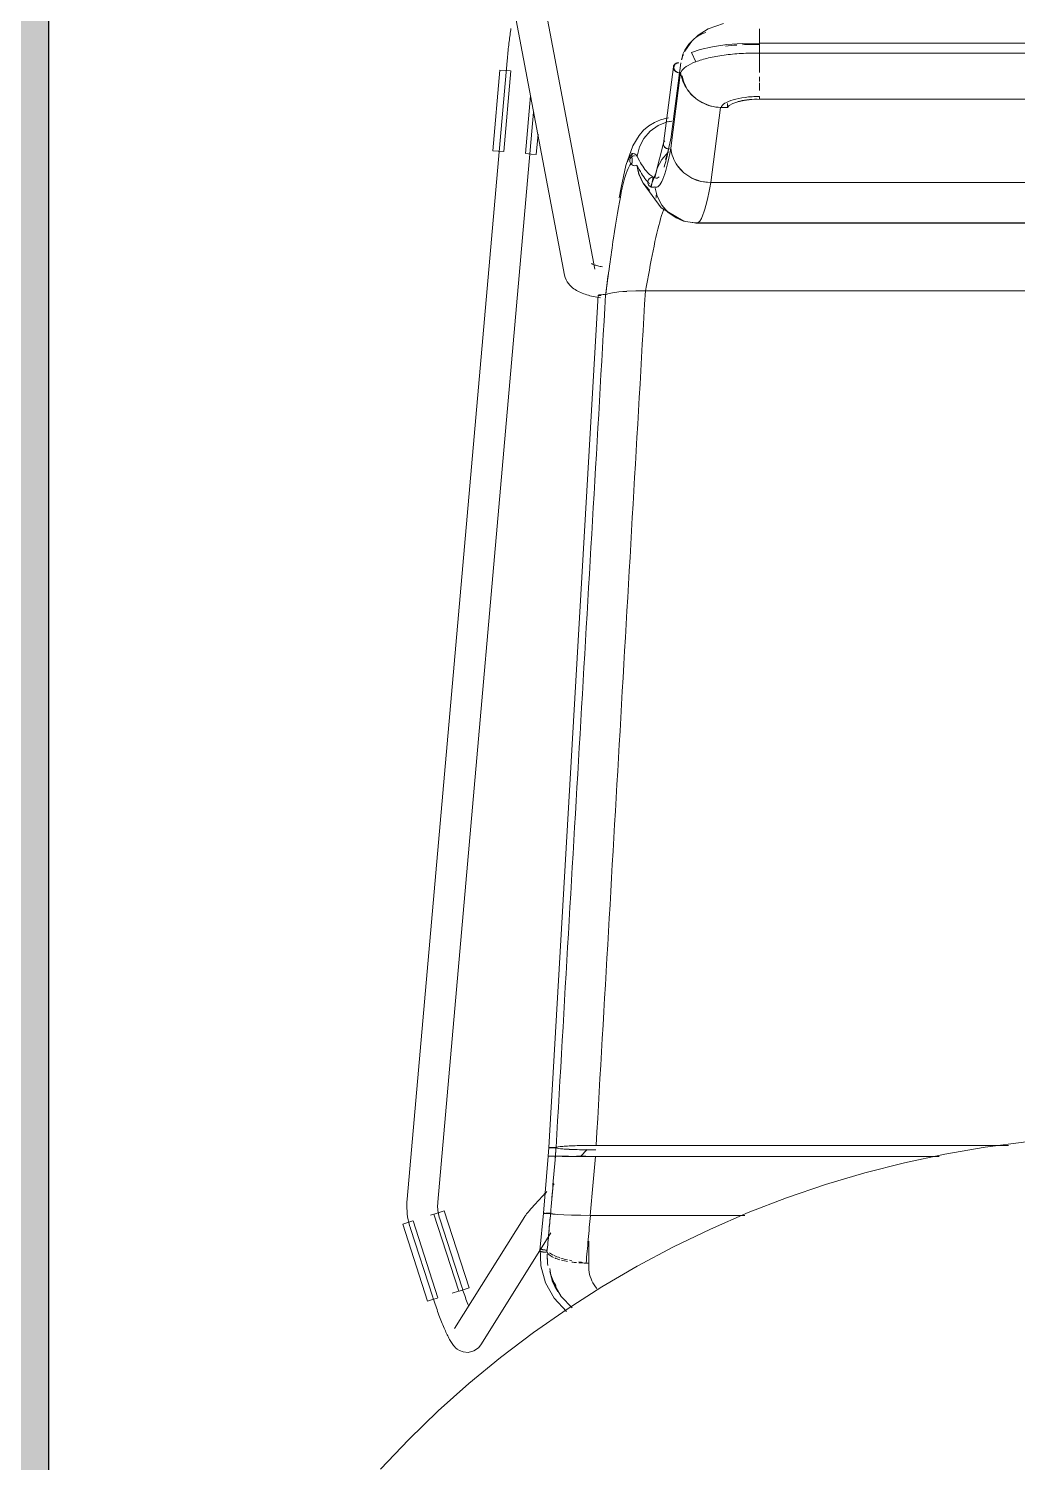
# Model space of a CAD drawing. Header units: millimetres. Extents: x 155927 to 317870, y -36033 to 97293.
# Drawn here: x 220091 to 220476, y 32060 to 32618 of the extents above; entities that cross this region are included whole.
import ezdxf

# ---------------------------------------------------------------- set-up
doc = ezdxf.new("R2010")
doc.units = ezdxf.units.MM
doc.header["$MEASUREMENT"] = 0
for name, color, linetype, lineweight in [('A-WALL-PATT', 7, 'CONTINUOUS', 9), ('I-FURN', 8, 'CONTINUOUS', 9), ('I-WALL', 7, 'CONTINUOUS', 9)]:
    doc.layers.add(name, color=color, linetype=linetype, lineweight=lineweight)

msp = doc.modelspace()

# ---------------------------------------------------------------- hatches: boundary and pattern name
at = {"layer": 'A-WALL-PATT'}
h = msp.add_hatch(color=256, dxfattribs=at)
h.paths.add_polyline_path([(220099.21, 28529.61), (220099.21, 33185.61), (219977.21, 33185.61), (219977.21, 28529.61)], flags=0)
h.paths.add_polyline_path([(219977.21, 34095.61), (220099.21, 34095.61), (220099.21, 34245.61), (219977.21, 34245.61), (219977.21, 34112.46)], flags=0)

# ---------------------------------------------------------------- linework, layer by layer
at = {"layer": 'I-FURN'}
for p, q in [((220311.68, 32524.36), (220292.86, 32623.65)), ((220278.9, 32616.97), (220278.81, 32616.36)), ((220278.99, 32617.58), (220278.9, 32616.97)), ((220279.08, 32618.16), (220278.99, 32617.58)), ((220281.07, 32621.42), (220299.89, 32522.13)), ((220355.83, 32617.93), (220351.95, 32615.54)), ((220361.88, 32620.06), (220355.83, 32617.93)), ((220375.77, 32615.37), (220375.77, 32617.95)), ((220278.2, 32611.64), (220278.12, 32610.92)), ((220278.29, 32612.35), (220278.2, 32611.64)), ((220278.37, 32613.05), (220278.29, 32612.35)), ((220278.46, 32613.73), (220278.37, 32613.05)), ((220278.54, 32614.41), (220278.46, 32613.73)), ((220278.63, 32615.07), (220278.54, 32614.41)), ((220278.72, 32615.72), (220278.63, 32615.07)), ((220278.81, 32616.36), (220278.72, 32615.72)), ((220349.47, 32613.24), (220346.8, 32609.35)), ((220351.95, 32615.54), (220349.47, 32613.24)), ((220363.1, 32611.85), (220357.48, 32611)), ((220369.23, 32612.33), (220363.1, 32611.85)), ((220375.77, 32612.43), (220369.23, 32612.33)), ((220375.77, 32615.21), (220375.77, 32612.18)), ((220375.77, 32612.18), (220375.77, 32615.2)), ((220670.62, 32612.43), (220375.77, 32612.43)), ((220375.77, 32608.58), (220375.77, 32612.43)), ((220375.77, 32612.43), (220375.77, 32612.36)), ((220375.77, 32612.36), (220375.77, 32612.16)), ((220375.77, 32612.16), (220375.77, 32611.86)), ((220375.77, 32611.86), (220375.77, 32611.47)), ((220375.77, 32611.47), (220375.77, 32611.01)), ((220277.59, 32605.57), (220238.64, 32162.25)), ((220277.61, 32605.73), (220277.59, 32605.57)), ((220277.67, 32606.48), (220277.61, 32605.73)), ((220277.74, 32607.23), (220277.67, 32606.48)), ((220277.82, 32607.98), (220277.74, 32607.23)), ((220277.89, 32608.72), (220277.82, 32607.98)), ((220277.97, 32609.46), (220277.89, 32608.72)), ((220278.04, 32610.19), (220277.97, 32609.46)), ((220278.12, 32610.92), (220278.04, 32610.19)), ((220346.8, 32609.35), (220346.7, 32609.15)), ((220352.79, 32609.9), (220349.34, 32608.74)), ((220349.34, 32608.74), (220351.1, 32605.2)), ((220357.48, 32611), (220352.79, 32609.9)), ((220375.77, 32611.01), (220375.77, 32610.52)), ((220375.77, 32610.52), (220375.77, 32610.02)), ((220375.77, 32610.02), (220375.77, 32609.55)), ((220375.77, 32609.55), (220375.77, 32609.13)), ((220375.77, 32609.13), (220375.77, 32608.8)), ((220375.77, 32608.8), (220375.77, 32608.58)), ((220375.77, 32608.49), (220375.77, 32604.68)), ((220375.77, 32604.68), (220375.77, 32608.49)), ((220375.77, 32608.47), (220670.62, 32608.47)), ((220272.02, 32570.55), (220274.78, 32601.96)), ((220274.78, 32601.96), (220276.82, 32601.78)), ((220276.25, 32570.18), (220279.01, 32601.59)), ((220276.82, 32601.78), (220278.88, 32601.6)), ((220342.31, 32603.16), (220338.46, 32573.38)), ((220345.13, 32601.18), (220341.29, 32571.47)), ((220345.16, 32604.72), (220341.31, 32575.02)), ((220344.7, 32601.19), (220344.38, 32598.75)), ((220375.77, 32600.93), (220375.77, 32604.49)), ((220375.77, 32597.46), (220375.77, 32599.3)), ((220375.77, 32594), (220375.77, 32596.94)), ((220286.67, 32591.92), (220284.7, 32569.44)), ((220363.41, 32588.97), (220363.41, 32587.31)), ((220363.41, 32588.97), (220363.41, 32587.32)), ((220364.05, 32588.17), (220365.4, 32588.96)), ((220365.4, 32588.96), (220367.39, 32589.63)), ((220367.39, 32589.63), (220369.88, 32590.14)), ((220369.88, 32590.14), (220372.73, 32590.46)), ((220372.73, 32590.46), (220375.77, 32590.56)), ((220375.77, 32594.05), (220375.77, 32593.95)), ((220670.62, 32590.62), (220375.77, 32590.62)), ((220375.77, 32590.56), (220670.62, 32590.56)), ((220250.6, 32161.2), (220287.88, 32585.55)), ((220339.77, 32583.23), (220337.27, 32582.57)), ((220340.43, 32583.3), (220339.77, 32583.23)), ((220356.84, 32558.1), (220360.7, 32587.38)), ((220360.7, 32587.38), (220363.41, 32587.31)), ((220363.41, 32587.31), (220364.05, 32588.17)), ((220330.72, 32578.48), (220328.99, 32576.52)), ((220332.7, 32580.17), (220330.72, 32578.48)), ((220333.32, 32578.14), (220330.83, 32575.32)), ((220334.9, 32581.54), (220332.7, 32580.17)), ((220336.4, 32580.32), (220333.32, 32578.14)), ((220337.27, 32582.57), (220334.9, 32581.54)), ((220339.91, 32581.72), (220336.4, 32580.32)), ((220341.65, 32582.09), (220339.91, 32581.72)), ((220340.42, 32581.84), (220341.66, 32582.08)), ((220288.93, 32569.07), (220289.62, 32576.96)), ((220326.48, 32572.41), (220323.81, 32564.78)), ((220328.99, 32576.52), (220326.48, 32572.41)), ((220329.09, 32572), (220328.19, 32568.37)), ((220330.83, 32575.32), (220329.09, 32572)), ((220338.47, 32573.46), (220335.51, 32561.84)), ((220338.51, 32573.62), (220338.45, 32573.15)), ((220338.45, 32573.15), (220338.51, 32572.68)), ((220338.7, 32574.06), (220338.51, 32573.62)), ((220338.51, 32572.68), (220338.7, 32572.24)), ((220338.99, 32574.44), (220338.7, 32574.06)), ((220338.7, 32572.24), (220339, 32571.85)), ((220340.06, 32569.51), (220341.43, 32575.8)), ((220274.06, 32570.37), (220272.02, 32570.55)), ((220276.13, 32570.19), (220274.06, 32570.37)), ((220286.88, 32569.24), (220284.82, 32569.43)), ((220288.93, 32569.07), (220286.88, 32569.24)), ((220325.39, 32567.15), (220325.31, 32566.66)), ((220325.31, 32566.66), (220325.37, 32566.18)), ((220325.32, 32566.66), (220325.39, 32567.15)), ((220325.38, 32566.18), (220325.32, 32566.66)), ((220325.39, 32567.15), (220325.59, 32567.6)), ((220325.58, 32567.6), (220325.39, 32567.15)), ((220325.88, 32568), (220325.58, 32567.6)), ((220325.59, 32567.6), (220325.89, 32568)), ((220326.27, 32568.3), (220325.88, 32568)), ((220325.89, 32568), (220326.27, 32568.3)), ((220327.28, 32569.29), (220326.12, 32569.61)), ((220326.12, 32569.61), (220326.31, 32565.76)), ((220326.27, 32568.3), (220326.73, 32568.5)), ((220326.73, 32568.5), (220326.27, 32568.3)), ((220327.22, 32568.58), (220326.73, 32568.5)), ((220326.73, 32568.5), (220327.22, 32568.57)), ((220327.72, 32568.53), (220328.19, 32568.36)), ((220328.19, 32568.37), (220327.72, 32568.53)), ((220337.8, 32567.11), (220336.04, 32563.71)), ((220340.3, 32569.98), (220337.8, 32567.11)), ((220339, 32571.85), (220339.38, 32571.55)), ((220339.3, 32567.08), (220340.06, 32569.51)), ((220339.38, 32571.55), (220339.83, 32571.36)), ((220339.83, 32571.36), (220340.32, 32571.28)), ((220340.42, 32570.08), (220340.3, 32569.98)), ((220340.32, 32571.28), (220340.82, 32571.32)), ((220323.81, 32564.78), (220321.92, 32556.26)), ((220325.37, 32566.18), (220325.56, 32565.72)), ((220325.56, 32565.72), (220325.38, 32566.18)), ((220325.85, 32565.32), (220325.56, 32565.72)), ((220325.56, 32565.72), (220325.84, 32565.31)), ((220325.84, 32565.31), (220326.22, 32565)), ((220326.23, 32565), (220325.85, 32565.32)), ((220326.22, 32565), (220326.67, 32564.79)), ((220326.68, 32564.79), (220326.23, 32565)), ((220326.67, 32564.79), (220327.17, 32564.7)), ((220327.17, 32564.7), (220326.68, 32564.79)), ((220327.67, 32564.73), (220327.17, 32564.7)), ((220327.17, 32564.7), (220327.67, 32564.73)), ((220328.14, 32564.88), (220327.67, 32564.73)), ((220327.67, 32564.73), (220328.14, 32564.88)), ((220328.93, 32561.27), (220328.14, 32564.88)), ((220328.14, 32564.88), (220328.92, 32561.26)), ((220328.92, 32561.26), (220330.56, 32557.94)), ((220330.57, 32557.94), (220328.93, 32561.27)), ((220335.51, 32561.84), (220333.34, 32556.52)), ((220336.04, 32563.71), (220335.15, 32560)), ((220343.92, 32564.71), (220346.41, 32561.97)), ((220346.41, 32561.97), (220349.52, 32559.89)), ((220321.92, 32556.26), (220321.18, 32552.19)), ((220330.51, 32557.87), (220329.62, 32559.61)), ((220337.5, 32548.33), (220330.51, 32557.87)), ((220330.56, 32557.94), (220332.97, 32555.11)), ((220332.97, 32555.1), (220330.58, 32557.94)), ((220332.31, 32558.24), (220332.38, 32558.73)), ((220332.37, 32558.73), (220332.31, 32558.24)), ((220332.38, 32557.75), (220332.31, 32558.24)), ((220332.31, 32558.24), (220332.37, 32557.75)), ((220332.56, 32559.2), (220332.37, 32558.73)), ((220332.37, 32557.75), (220332.56, 32557.29)), ((220332.38, 32558.73), (220332.57, 32559.19)), ((220332.57, 32557.29), (220332.38, 32557.75)), ((220332.86, 32559.6), (220332.56, 32559.2)), ((220332.56, 32557.29), (220332.86, 32556.89)), ((220332.57, 32559.19), (220332.86, 32559.6)), ((220332.86, 32556.89), (220332.57, 32557.29)), ((220332.86, 32559.6), (220333.24, 32559.91)), ((220333.24, 32559.91), (220332.86, 32559.6)), ((220333.24, 32556.58), (220332.86, 32556.89)), ((220332.86, 32556.89), (220333.24, 32556.57)), ((220333.69, 32560.12), (220333.24, 32559.91)), ((220333.24, 32559.91), (220333.69, 32560.11)), ((220333.69, 32556.37), (220333.24, 32556.58)), ((220333.24, 32556.57), (220333.69, 32556.37)), ((220334.47, 32560.28), (220333.64, 32556.39)), ((220333.69, 32560.11), (220334.18, 32560.2)), ((220334.18, 32560.2), (220333.69, 32560.12)), ((220334.18, 32556.29), (220333.69, 32556.37)), ((220333.69, 32556.37), (220334.18, 32556.29)), ((220334.18, 32560.2), (220334.68, 32560.16)), ((220334.68, 32560.16), (220334.18, 32560.2)), ((220334.68, 32556.33), (220334.18, 32556.29)), ((220334.18, 32556.29), (220334.68, 32556.33)), ((220334.68, 32560.16), (220335.15, 32559.99)), ((220335.15, 32560), (220334.68, 32560.16)), ((220335.15, 32556.49), (220334.68, 32556.33)), ((220334.68, 32556.33), (220335.15, 32556.49)), ((220335.15, 32556.49), (220336.04, 32552.78)), ((220349.52, 32559.89), (220353.07, 32558.57)), ((220353.07, 32558.57), (220356.84, 32558.1)), ((220689.55, 32558.1), (220356.84, 32558.1)), ((220356.84, 32558.1), (220689.55, 32558.1)), ((220336.04, 32552.78), (220337.8, 32549.38)), ((220337.8, 32549.39), (220336.05, 32552.78)), ((220346.15, 32543.21), (220337.5, 32548.33)), ((220340.31, 32546.51), (220337.8, 32549.39)), ((220337.8, 32549.38), (220340.3, 32546.51)), ((220340.3, 32546.51), (220343.44, 32544.34)), ((220343.44, 32544.34), (220340.31, 32546.51)), ((220346.3, 32543.14), (220343.13, 32544.51)), ((220347.01, 32542.98), (220343.44, 32544.34)), ((220343.44, 32544.34), (220347.01, 32542.97)), ((220351.34, 32542.35), (220346.3, 32543.14)), ((220350.8, 32542.5), (220347.01, 32542.98)), ((220347.01, 32542.97), (220350.8, 32542.5)), ((220695.59, 32542.5), (220350.8, 32542.5)), ((220350.8, 32542.5), (220695.59, 32542.5)), ((220351.34, 32542.35), (220656.14, 32542.35)), ((220299.89, 32522.13), (220300.14, 32521.14)), ((220310.46, 32526.59), (220310.48, 32526.57)), ((220310.48, 32526.57), (220310.55, 32526.53)), ((220310.55, 32526.53), (220310.64, 32526.49)), ((220310.64, 32526.49), (220310.79, 32526.41)), ((220310.79, 32526.41), (220310.99, 32526.32)), ((220310.99, 32526.32), (220311.22, 32526.23)), ((220311.22, 32526.23), (220311.49, 32526.13)), ((220311.49, 32526.13), (220311.79, 32526.02)), ((220311.79, 32526.02), (220312.13, 32525.91)), ((220312.13, 32525.91), (220312.49, 32525.8)), ((220312.49, 32525.8), (220312.89, 32525.7)), ((220312.89, 32525.7), (220313.31, 32525.59)), ((220313.31, 32525.59), (220313.75, 32525.49)), ((220313.75, 32525.49), (220314.22, 32525.39)), ((220314.22, 32525.39), (220314.72, 32525.29)), ((220300.14, 32521.14), (220300.51, 32520.24)), ((220300.51, 32520.24), (220300.94, 32519.45)), ((220300.94, 32519.45), (220301.43, 32518.77)), ((220301.43, 32518.77), (220301.94, 32518.17)), ((220301.94, 32518.17), (220302.46, 32517.65)), ((220302.46, 32517.65), (220302.99, 32517.2)), ((220302.99, 32517.2), (220303.52, 32516.8)), ((220303.52, 32516.8), (220304.06, 32516.44)), ((220304.06, 32516.44), (220304.6, 32516.11)), ((220293.79, 32182.37), (220313.08, 32514.28)), ((220304.6, 32516.11), (220305.13, 32515.82)), ((220305.13, 32515.82), (220305.68, 32515.55)), ((220305.68, 32515.55), (220306.25, 32515.3)), ((220306.25, 32515.3), (220306.82, 32515.06)), ((220306.82, 32515.06), (220307.4, 32514.84)), ((220307.4, 32514.84), (220307.99, 32514.64)), ((220307.99, 32514.64), (220308.59, 32514.44)), ((220308.59, 32514.44), (220309.21, 32514.26)), ((220309.21, 32514.26), (220309.84, 32514.09)), ((220309.84, 32514.09), (220310.48, 32513.93)), ((220310.48, 32513.93), (220311.14, 32513.78)), ((220311.14, 32513.78), (220311.81, 32513.63)), ((220311.81, 32513.63), (220312.49, 32513.5)), ((220312.49, 32513.5), (220313.18, 32513.37)), ((220313.08, 32514.28), (220313.14, 32514.23)), ((220313.14, 32514.23), (220313.08, 32514.28)), ((220313.18, 32513.37), (220313.89, 32513.26)), ((220313.61, 32514.13), (220313.32, 32514.18)), ((220313.33, 32514.18), (220313.62, 32514.13)), ((220313.64, 32514.43), (220313.34, 32514.38)), ((220313.34, 32514.38), (220313.64, 32514.43)), ((220313.99, 32514.1), (220313.61, 32514.13)), ((220313.62, 32514.13), (220314, 32514.1)), ((220314.03, 32514.46), (220313.64, 32514.43)), ((220313.64, 32514.43), (220314.02, 32514.46)), ((220314.02, 32514.46), (220314.48, 32514.48)), ((220314.48, 32514.48), (220314.03, 32514.46)), ((220314.98, 32514.49), (220314.48, 32514.48)), ((220314.48, 32514.48), (220314.97, 32514.49)), ((220314.97, 32514.49), (220315.47, 32514.49)), ((220315.47, 32514.49), (220314.98, 32514.49)), ((220315.94, 32514.47), (220315.47, 32514.49)), ((220315.47, 32514.49), (220315.94, 32514.47)), ((220315.94, 32514.47), (220316.85, 32514.87)), ((220316.85, 32514.87), (220315.94, 32514.47)), ((220318.59, 32515.24), (220316.85, 32514.87)), ((220316.85, 32514.87), (220318.58, 32515.23)), ((220318.59, 32515.24), (220321.05, 32515.55)), ((220321.09, 32515.55), (220318.59, 32515.24)), ((220321.08, 32515.55), (220324.14, 32515.78)), ((220324.19, 32515.79), (220321.09, 32515.55)), ((220324.19, 32515.79), (220327.66, 32515.94)), ((220327.73, 32515.94), (220324.19, 32515.79)), ((220327.72, 32515.94), (220331.42, 32516)), ((220331.49, 32516), (220327.73, 32515.94)), ((220714.89, 32516), (220331.49, 32516)), ((220331.49, 32516), (220714.89, 32516)), ((220293.78, 32182.37), (220293.52, 32179.01)), ((220293.85, 32182.4), (220293.79, 32182.37)), ((220293.79, 32182.37), (220293.86, 32182.34)), ((220294.04, 32182.42), (220293.85, 32182.4)), ((220293.86, 32182.34), (220294.05, 32182.32)), ((220294.33, 32182.45), (220294.04, 32182.42)), ((220294.05, 32182.32), (220294.34, 32182.29)), ((220294.72, 32182.47), (220294.33, 32182.45)), ((220294.34, 32182.29), (220294.72, 32182.28)), ((220295.17, 32182.48), (220294.72, 32182.47)), ((220294.72, 32182.28), (220295.17, 32182.26)), ((220295.66, 32182.48), (220295.17, 32182.48)), ((220295.17, 32182.26), (220295.67, 32182.26)), ((220296.15, 32182.48), (220295.66, 32182.48)), ((220295.67, 32182.26), (220296.16, 32182.26)), ((220296.62, 32182.47), (220296.15, 32182.48)), ((220296.16, 32182.26), (220296.63, 32182.27)), ((220297.51, 32182.68), (220296.62, 32182.47)), ((220296.63, 32182.27), (220297.53, 32182.06)), ((220299.26, 32182.87), (220297.51, 32182.68)), ((220297.53, 32182.06), (220299.28, 32181.87)), ((220301.76, 32183.04), (220299.26, 32182.87)), ((220299.28, 32181.87), (220301.78, 32181.71)), ((220304.89, 32183.16), (220301.76, 32183.04)), ((220301.78, 32181.71), (220304.9, 32181.58)), ((220308.46, 32183.24), (220304.89, 32183.16)), ((220304.9, 32181.58), (220308.45, 32181.5)), ((220308.75, 32181.62), (220306.18, 32178.95)), ((220308.45, 32181.5), (220312.13, 32181.48)), ((220312.24, 32183.26), (220308.46, 32183.24)), ((220472.82, 32183.26), (220312.24, 32183.26)), ((220312.24, 32183.26), (220472.82, 32183.26)), ((220463.73, 32182.52), (220447.96, 32179.82)), ((220479.6, 32184.58), (220463.73, 32182.52)), ((220291.69, 32156.81), (220293.51, 32179.01)), ((220293.58, 32179.01), (220293.51, 32179.01)), ((220293.51, 32179.01), (220293.58, 32179.01)), ((220293.58, 32179.01), (220293.52, 32179.01)), ((220293.52, 32179.01), (220293.58, 32179.01)), ((220293.58, 32179.01), (220293.77, 32179.02)), ((220293.77, 32179.02), (220293.58, 32179.01)), ((220293.77, 32179.01), (220293.58, 32179.01)), ((220293.58, 32179.01), (220293.77, 32179.01)), ((220293.77, 32179.02), (220294.07, 32179.02)), ((220294.06, 32179.02), (220293.77, 32179.02)), ((220294.06, 32179.01), (220293.77, 32179.01)), ((220293.77, 32179.01), (220294.06, 32179.01)), ((220294.45, 32179.02), (220294.06, 32179.02)), ((220294.45, 32179.01), (220294.06, 32179.01)), ((220294.06, 32179.01), (220294.44, 32179.01)), ((220294.07, 32179.02), (220294.45, 32179.02)), ((220294.44, 32179.01), (220294.89, 32179)), ((220294.45, 32179.02), (220294.9, 32179.02)), ((220294.9, 32179.02), (220294.45, 32179.02)), ((220294.9, 32179), (220294.45, 32179.01)), ((220294.89, 32179), (220295.38, 32179)), ((220294.9, 32179.02), (220295.39, 32179.02)), ((220295.39, 32179.02), (220294.9, 32179.02)), ((220295.39, 32179), (220294.9, 32179)), ((220295.38, 32179), (220295.88, 32179)), ((220295.39, 32179.02), (220295.89, 32179.02)), ((220295.89, 32179.02), (220295.39, 32179.02)), ((220295.88, 32179), (220295.39, 32179)), ((220296.35, 32179), (220295.88, 32179)), ((220295.88, 32179), (220296.35, 32179)), ((220295.89, 32179.02), (220296.36, 32179.02)), ((220296.36, 32179.02), (220295.89, 32179.02)), ((220297.24, 32178.99), (220296.35, 32179)), ((220296.35, 32179), (220297.24, 32178.99)), ((220298.98, 32178.98), (220297.24, 32178.99)), ((220297.24, 32178.99), (220298.99, 32178.98)), ((220299, 32179.05), (220297.25, 32179.03)), ((220297.26, 32179.03), (220299.01, 32179.05)), ((220301.49, 32178.96), (220298.99, 32178.98)), ((220298.99, 32178.98), (220301.49, 32178.96)), ((220301.5, 32179.06), (220299, 32179.05)), ((220299.01, 32179.05), (220301.51, 32179.06)), ((220304.62, 32178.96), (220301.49, 32178.96)), ((220301.49, 32178.96), (220304.62, 32178.96)), ((220308.19, 32178.95), (220304.62, 32178.96)), ((220304.62, 32178.96), (220308.19, 32178.95)), ((220304.63, 32179.07), (220308.19, 32179.07)), ((220308.19, 32179.07), (220304.63, 32179.07)), ((220311.98, 32178.95), (220308.19, 32178.95)), ((220308.19, 32178.95), (220311.98, 32178.95)), ((220445.72, 32178.95), (220311.98, 32178.95)), ((220311.98, 32178.95), (220445.72, 32178.95)), ((220432.31, 32176.5), (220416.81, 32172.55)), ((220447.96, 32179.82), (220432.31, 32176.5)), ((220416.81, 32172.55), (220401.47, 32167.99)), ((220292.16, 32164.32), (220292.6, 32164.8)), ((220292.6, 32164.8), (220293.06, 32165.28)), ((220295.42, 32167.77), (220295.9, 32168.27)), ((220401.47, 32167.99), (220386.33, 32162.82)), ((220238.56, 32161.11), (220238.53, 32159.97)), ((220238.53, 32159.97), (220238.55, 32158.82)), ((220238.64, 32162.25), (220238.56, 32161.11)), ((220250.53, 32159.85), (220250.55, 32160.51)), ((220250.54, 32159.19), (220250.53, 32159.85)), ((220250.58, 32158.53), (220250.54, 32159.19)), ((220250.55, 32160.51), (220250.59, 32161.17)), ((220250.59, 32161.17), (220250.6, 32161.2)), ((220286.97, 32158.67), (220287.26, 32158.99)), ((220287.26, 32158.99), (220287.56, 32159.33)), ((220287.56, 32159.33), (220287.87, 32159.68)), ((220287.87, 32159.68), (220288.2, 32160.05)), ((220288.2, 32160.05), (220288.55, 32160.42)), ((220288.55, 32160.42), (220288.9, 32160.81)), ((220288.9, 32160.81), (220289.27, 32161.22)), ((220289.27, 32161.22), (220289.65, 32161.63)), ((220289.65, 32161.63), (220290.04, 32162.05)), ((220290.04, 32162.05), (220290.45, 32162.49)), ((220290.45, 32162.49), (220290.86, 32162.93)), ((220290.86, 32162.93), (220291.28, 32163.39)), ((220291.28, 32163.39), (220291.71, 32163.85)), ((220291.71, 32163.85), (220292.16, 32164.32)), ((220386.33, 32162.82), (220371.41, 32157.05)), ((220238.55, 32158.82), (220238.61, 32157.68)), ((220238.61, 32157.68), (220238.71, 32156.55)), ((220238.71, 32156.55), (220238.86, 32155.41)), ((220238.86, 32155.41), (220239.06, 32154.29)), ((220238.88, 32153.19), (220240.85, 32153.83)), ((220239.06, 32154.29), (220239.3, 32153.17)), ((220250.66, 32123.86), (220240.97, 32153.87)), ((220247.78, 32156.07), (220248.94, 32156.44)), ((220249.04, 32156.47), (220258.73, 32126.47)), ((220249.16, 32156.51), (220251.13, 32157.15)), ((220250.64, 32157.87), (220250.58, 32158.53)), ((220250.73, 32157.21), (220250.64, 32157.87)), ((220250.84, 32156.56), (220250.73, 32157.21)), ((220250.98, 32155.91), (220250.84, 32156.56)), ((220251.15, 32155.27), (220250.98, 32155.91)), ((220251.13, 32157.15), (220253.08, 32157.78)), ((220251.34, 32154.64), (220251.15, 32155.27)), ((220260.05, 32127.82), (220251.34, 32154.64)), ((220262.77, 32127.77), (220253.08, 32157.78)), ((220284.44, 32155.54), (220257.13, 32111.96)), ((220284.44, 32155.54), (220284.65, 32155.87)), ((220284.65, 32155.87), (220284.83, 32156.13)), ((220284.83, 32156.13), (220285.01, 32156.35)), ((220285.01, 32156.35), (220285.18, 32156.58)), ((220285.18, 32156.58), (220285.36, 32156.8)), ((220285.36, 32156.8), (220285.55, 32157.03)), ((220285.55, 32157.03), (220285.75, 32157.27)), ((220285.75, 32157.27), (220285.97, 32157.52)), ((220285.97, 32157.52), (220286.2, 32157.79)), ((220286.2, 32157.79), (220286.44, 32158.07)), ((220286.44, 32158.07), (220286.7, 32158.36)), ((220286.7, 32158.36), (220286.97, 32158.67)), ((220290.26, 32142.32), (220291.68, 32156.81)), ((220291.75, 32156.84), (220291.68, 32156.81)), ((220291.68, 32156.81), (220291.75, 32156.78)), ((220291.69, 32156.81), (220291.75, 32156.84)), ((220291.76, 32156.78), (220291.69, 32156.81)), ((220291.94, 32156.86), (220291.75, 32156.84)), ((220291.75, 32156.84), (220291.94, 32156.86)), ((220291.75, 32156.78), (220291.94, 32156.76)), ((220292.23, 32156.88), (220291.94, 32156.86)), ((220291.94, 32156.86), (220292.23, 32156.88)), ((220291.94, 32156.76), (220292.24, 32156.74)), ((220292.24, 32156.74), (220291.95, 32156.76)), ((220292.24, 32156.74), (220292.62, 32156.72)), ((220292.63, 32156.72), (220292.24, 32156.74)), ((220293.06, 32156.91), (220292.61, 32156.9)), ((220292.61, 32156.9), (220293.07, 32156.91)), ((220292.62, 32156.72), (220293.08, 32156.71)), ((220293.08, 32156.71), (220292.63, 32156.72)), ((220293.55, 32156.91), (220293.06, 32156.91)), ((220293.07, 32156.91), (220293.56, 32156.91)), ((220293.08, 32156.71), (220293.57, 32156.71)), ((220293.57, 32156.71), (220293.08, 32156.71)), ((220294.05, 32156.91), (220293.55, 32156.91)), ((220293.56, 32156.91), (220294.05, 32156.91)), ((220293.57, 32156.71), (220294.06, 32156.71)), ((220294.07, 32156.71), (220293.57, 32156.71)), ((220294.52, 32156.9), (220294.05, 32156.91)), ((220294.05, 32156.91), (220294.52, 32156.9)), ((220294.06, 32156.71), (220294.54, 32156.72)), ((220294.54, 32156.72), (220294.07, 32156.71)), ((220295.42, 32156.53), (220294.54, 32156.72)), ((220294.54, 32156.72), (220295.43, 32156.52)), ((220297.14, 32156.35), (220295.43, 32156.53)), ((220295.43, 32156.52), (220297.16, 32156.35)), ((220299.6, 32156.2), (220297.16, 32156.35)), ((220297.16, 32156.35), (220299.64, 32156.2)), ((220299.64, 32156.2), (220302.74, 32156.08)), ((220302.67, 32156.08), (220299.64, 32156.2)), ((220306.18, 32156.01), (220302.67, 32156.08)), ((220302.74, 32156.08), (220306.17, 32156.01)), ((220306.27, 32156.01), (220310.03, 32155.98)), ((220309.91, 32155.98), (220306.27, 32156.01)), ((220310.03, 32155.98), (220370.15, 32155.98)), ((220370.15, 32155.98), (220310.03, 32155.98)), ((220371.41, 32157.05), (220356.73, 32150.68)), ((220236.93, 32152.56), (220238.88, 32153.19)), ((220246.62, 32122.56), (220236.93, 32152.56)), ((220239.3, 32153.17), (220239.58, 32152.07)), ((220239.58, 32152.07), (220239.91, 32150.97)), ((220239.91, 32150.97), (220239.93, 32150.93)), ((220239.93, 32150.93), (220248.64, 32124.11)), ((220290.57, 32142.73), (220294.61, 32149.17)), ((220356.73, 32150.68), (220342.32, 32143.73)), ((220267.3, 32105.59), (220290.33, 32142.35)), ((220290.39, 32143.21), (220290.67, 32136.3)), ((220309.33, 32145.94), (220309.33, 32136.19)), ((220342.32, 32143.73), (220328.2, 32136.21)), ((220309.38, 32137.43), (220308.34, 32137.43)), ((220290.67, 32136.3), (220292.55, 32129.79)), ((220328.2, 32136.21), (220314.39, 32128.14)), ((220256.15, 32125.64), (220258.63, 32126.44)), ((220260.82, 32127.14), (220258.85, 32126.51)), ((220260.16, 32127.49), (220260.05, 32127.82)), ((220260.39, 32126.8), (220260.16, 32127.49)), ((220260.62, 32126.11), (220260.39, 32126.8)), ((220260.85, 32125.43), (220260.62, 32126.11)), ((220262.77, 32127.77), (220260.82, 32127.14)), ((220261.09, 32124.75), (220260.85, 32125.43)), ((220292.55, 32129.79), (220295.94, 32123.77)), ((220295.25, 32130.19), (220298.62, 32124.36)), ((220314.39, 32128.14), (220300.91, 32119.51)), ((220248.57, 32123.19), (220246.62, 32122.56)), ((220250.54, 32123.82), (220248.57, 32123.19)), ((220248.79, 32123.66), (220248.64, 32124.11)), ((220249.03, 32122.92), (220248.79, 32123.66)), ((220249.28, 32122.18), (220249.03, 32122.92)), ((220249.53, 32121.45), (220249.28, 32122.18)), ((220249.78, 32120.72), (220249.53, 32121.45)), ((220250.03, 32120), (220249.78, 32120.72)), ((220250.29, 32119.28), (220250.03, 32120)), ((220261.32, 32124.07), (220261.09, 32124.75)), ((220261.56, 32123.41), (220261.32, 32124.07)), ((220261.79, 32122.75), (220261.56, 32123.41)), ((220262.03, 32122.1), (220261.79, 32122.75)), ((220262.26, 32121.47), (220262.03, 32122.1)), ((220262.5, 32120.84), (220262.26, 32121.47)), ((220295.94, 32123.77), (220300.68, 32118.62)), ((220298.62, 32124.36), (220302.84, 32119.93)), ((220250.54, 32118.57), (220250.29, 32119.28)), ((220250.8, 32117.88), (220250.54, 32118.57)), ((220251.05, 32117.19), (220250.8, 32117.88)), ((220251.31, 32116.51), (220251.05, 32117.19)), ((220251.56, 32115.84), (220251.31, 32116.51)), ((220251.81, 32115.19), (220251.56, 32115.84)), ((220252.06, 32114.55), (220251.81, 32115.19)), ((220252.32, 32113.92), (220252.06, 32114.55)), ((220300.91, 32119.51), (220287.79, 32110.36)), ((220252.56, 32113.31), (220252.32, 32113.92)), ((220252.81, 32112.72), (220252.56, 32113.31)), ((220253.06, 32112.14), (220252.81, 32112.72)), ((220253.3, 32111.58), (220253.06, 32112.14)), ((220253.54, 32111.03), (220253.3, 32111.58)), ((220253.78, 32110.51), (220253.54, 32111.03)), ((220254.01, 32110), (220253.78, 32110.51)), ((220254.24, 32109.51), (220254.01, 32110)), ((220254.48, 32109.03), (220254.24, 32109.51)), ((220254.71, 32108.57), (220254.48, 32109.03)), ((220287.79, 32110.36), (220275.05, 32100.69)), ((220254.93, 32108.13), (220254.71, 32108.57)), ((220255.16, 32107.71), (220254.93, 32108.13)), ((220255.39, 32107.3), (220255.16, 32107.71)), ((220255.63, 32106.9), (220255.39, 32107.3)), ((220255.87, 32106.51), (220255.63, 32106.9)), ((220256.13, 32106.12), (220255.87, 32106.51)), ((220256.4, 32105.73), (220256.13, 32106.12)), ((220256.72, 32105.33), (220256.4, 32105.73)), ((220257.09, 32104.9), (220256.72, 32105.33)), ((220257.55, 32104.44), (220257.09, 32104.9)), ((220258.18, 32103.92), (220257.55, 32104.44)), ((220259.09, 32103.35), (220258.18, 32103.92)), ((220260.47, 32102.83), (220259.09, 32103.35)), ((220264.67, 32103.24), (220262.45, 32102.66)), ((220266.41, 32104.47), (220264.67, 32103.24)), ((220266.41, 32104.47), (220267.3, 32105.59)), ((220262.45, 32102.66), (220260.47, 32102.83)), ((220275.05, 32100.69), (220262.7, 32090.51)), ((220262.7, 32090.51), (220250.77, 32079.85)), ((220250.77, 32079.85), (220239.28, 32068.73)), ((220239.28, 32068.73), (220228.24, 32057.15))]:
    msp.add_line(p, q, dxfattribs=at)
for centre, major_axis, ratio, start_param, end_param in [((220375.77, 32605.72), (0, 15.75), 0.000004, 2.669107, 2.851347), ((220340.41, 32573.15), (1.96, 0), 0.955139, 2.379629, 4.923331), ((220356.97, 32573.17), (15.78, 0), 0.955139, 3.254129, 3.495629), ((220356.97, 32573.17), (15.78, 0), 0.955139, 3.495799, 3.737346), ((220356.97, 32573.17), (15.78, 0), 0.955139, 3.737469, 4.704147)]:
    msp.add_ellipse(centre, major_axis=major_axis, ratio=ratio, start_param=start_param, end_param=end_param, dxfattribs=at)
for points, knots in [([(220354.9, 32616.62), (220354.38, 32616.44), (220353.04, 32615.87), (220351.78, 32615.13), (220351.06, 32614.6)], [0.260519, 0.260519, 0.260519, 0.260519, 0.3333333, 0.4544474, 0.4544474, 0.4544474, 0.4544474]), ([(220350.26, 32613.97), (220349.32, 32613.18), (220347.64, 32611.37), (220346.05, 32608.55), (220345.58, 32606.64), (220345.42, 32605.9)], [0.5, 0.5, 0.5, 0.5, 0.6666667, 0.8333333, 0.9365189, 0.9365189, 0.9365189, 0.9365189]), ([(220351.1, 32605.2), (220352.52, 32605.74), (220355.85, 32606.74), (220361.91, 32607.84), (220368.77, 32608.47), (220373.42, 32608.54), (220375.77, 32608.49)], [0.3397465, 0.3397465, 0.3397465, 0.3397465, 0.5, 0.6666667, 0.8333333, 0.9999948, 0.9999948, 0.9999948, 0.9999948]), ([(220344.28, 32604.76), (220344.14, 32604.76), (220343.91, 32604.75), (220343.62, 32604.68), (220343.36, 32604.58), (220343.04, 32604.4), (220342.72, 32604.11), (220342.49, 32603.75), (220342.35, 32603.4), (220342.3, 32603.09), (220342.3, 32602.82), (220342.33, 32602.55), (220342.4, 32602.3), (220342.52, 32602.05), (220342.71, 32601.74), (220343.03, 32601.41), (220343.43, 32601.18), (220343.78, 32601.06), (220344.05, 32601.01), (220344.21, 32600.99), (220344.28, 32600.99)], [0.1111111, 0.1111111, 0.1111111, 0.1111111, 0.1666667, 0.1944444, 0.2222222, 0.2777778, 0.3333333, 0.3888889, 0.4444444, 0.4791667, 0.5138889, 0.5486111, 0.5833333, 0.6180556, 0.6527778, 0.7222222, 0.7916667, 0.8263889, 0.8611111, 0.8888889, 0.8888889, 0.8888889, 0.8888889]), ([(220343.88, 32601.09), (220343.76, 32601.12), (220343.53, 32601.22), (220343.12, 32601.5), (220342.66, 32602.05), (220342.41, 32602.92), (220342.64, 32603.7), (220343.04, 32604.21), (220343.42, 32604.51), (220343.88, 32604.7), (220344.21, 32604.74), (220344.37, 32604.74)], [-0.8125, -0.8125, -0.8125, -0.8125, -0.765625, -0.71875, -0.625, -0.5, -0.375, -0.3125, -0.25, -0.1875, -0.125, -0.125, -0.125, -0.125]), ([(220357.16, 32587.93), (220355.93, 32588.25), (220352.51, 32589.64), (220349.28, 32592), (220348.12, 32594.02)], [-0.8333333, -0.8333333, -0.8333333, -0.8333333, -0.6666667, -0.347511, -0.347511, -0.347511, -0.347511]), ([(220324.42, 32566.16), (220324.65, 32566.79), (220325.91, 32569.7), (220327.17, 32569.92), (220328.19, 32568.37)], [0.6929173, 0.6929173, 0.6929173, 0.6929173, 0.75, 1, 1, 1, 1]), ([(220328.19, 32568.36), (220329.35, 32565.97), (220331.44, 32562.54), (220333.54, 32560.75), (220334.47, 32560.28)], [0, 0, 0, 0, 0.5, 0.9025383, 0.9025383, 0.9025383, 0.9025383]), ([(220315.94, 32514.47), (220316.96, 32522.02), (220318.99, 32537.23), (220322.04, 32555.67), (220324.48, 32563.97), (220325.9, 32565.57), (220326.31, 32565.76)], [0, 0, 0, 0, 0.25, 0.5, 0.75, 0.8499411, 0.8499411, 0.8499411, 0.8499411]), ([(220328.14, 32564.88), (220329.31, 32562.47), (220330.94, 32559.82), (220332.56, 32558.14), (220333.02, 32557.75)], [0, 0, 0, 0, 0.5, 0.6963068, 0.6963068, 0.6963068, 0.6963068]), ([(220351.34, 32542.35), (220352.17, 32542.35), (220354, 32544.73), (220355.83, 32552.37), (220356.84, 32558.1)], [0.0892847, 0.0892847, 0.0892847, 0.0892847, 0.5, 1, 1, 1, 1]), ([(220331.49, 32516), (220332.47, 32521.39), (220334.41, 32532.17), (220336.85, 32542.88), (220338.31, 32547.12), (220338.79, 32548.27)], [0, 0, 0, 0, 0.25, 0.5, 0.625, 0.625, 0.625, 0.625]), ([(220293.78, 32182.37), (220293.79, 32182.39), (220293.92, 32182.42), (220294.31, 32182.45), (220294.7, 32182.47), (220295.16, 32182.48), (220295.65, 32182.48), (220296.16, 32182.48), (220296.47, 32182.47), (220296.62, 32182.47)], [-0.498493, -0.498493, -0.498493, -0.498493, -0.375, -0.3125, -0.25, -0.1875, -0.125, -0.0625, 0, 0, 0, 0]), ([(220296.62, 32182.47), (220296.9, 32182.61), (220298.29, 32182.82), (220301.65, 32183.04), (220304.81, 32183.17), (220308.42, 32183.25), (220310.97, 32183.26), (220312.24, 32183.26)], [-1, -1, -1, -1, -0.666667, -0.5, -0.333333, -0.166667, 0, 0, 0, 0]), ([(220312.13, 32181.48), (220309.62, 32181.48), (220305.85, 32181.53), (220301.66, 32181.7), (220298.31, 32181.92), (220296.92, 32182.13), (220296.63, 32182.27)], [-0.996036, -0.996036, -0.996036, -0.996036, -0.6666667, -0.5, -0.3333333, 0, 0, 0, 0]), ([(220296.36, 32179.02), (220296.05, 32175.33), (220295.61, 32169.99), (220295.17, 32164.66), (220295.03, 32163.01)], [0, 0, 0, 0, 0.5, 0.7233886, 0.7233886, 0.7233886, 0.7233886]), ([(220293.1, 32141.76), (220292.96, 32141.74), (220292.67, 32141.71), (220292.25, 32141.7), (220291.88, 32141.71), (220291.58, 32141.73), (220291.31, 32141.76), (220291.06, 32141.81), (220290.84, 32141.87), (220290.64, 32141.94), (220290.45, 32142.04), (220290.35, 32142.13), (220290.31, 32142.17)], [0, 0, 0, 0, 0.0555556, 0.1111111, 0.1666667, 0.1944444, 0.2222222, 0.2777778, 0.3055556, 0.3333333, 0.3888889, 0.4444444, 0.4444444, 0.4444444, 0.4444444]), ([(220312.49, 32127.54), (220311.73, 32128.44), (220309.8, 32131.44), (220309.17, 32135.04), (220309.38, 32137.43)], [0.5, 0.5, 0.5, 0.5, 0.6666667, 1, 1, 1, 1]), ([(220297.31, 32126.3), (220296.74, 32127.19), (220295.07, 32130.01), (220294.46, 32133.12), (220294.18, 32135.26)], [0.591443, 0.591443, 0.591443, 0.591443, 0.6666667, 0.8236682, 0.8236682, 0.8236682, 0.8236682]), ([(220294.18, 32134.16), (220294.57, 32132.81), (220295.3, 32130.85), (220296.31, 32129.03), (220296.66, 32128.45)], [0.2297626, 0.2297626, 0.2297626, 0.2297626, 0.3333333, 0.3824546, 0.3824546, 0.3824546, 0.3824546])]:
    msp.add_open_spline(points, degree=3, knots=knots, dxfattribs=at)
for points in [[(220362.61, 32611.22), (220364.03, 32611.4), (220365.48, 32611.57), (220366.95, 32611.67)], [(220369.17, 32611.79), (220371.35, 32611.9), (220373.55, 32611.93), (220375.77, 32611.89)], [(220345.6, 32606.05), (220345.76, 32606.73), (220345.96, 32607.41), (220346.21, 32608.06)], [(220345.13, 32601.18), (220345.28, 32599.93), (220345.86, 32597.56), (220347.63, 32594.22), (220350.16, 32591.38), (220353.3, 32589.19), (220356.9, 32587.77), (220359.4, 32587.41), (220360.7, 32587.38)], [(220345.34, 32601.17), (220345.69, 32601.89), (220347, 32603.3), (220349.47, 32604.56), (220350.93, 32605.13)], [(220347.12, 32595.66), (220346.42, 32596.92), (220346.02, 32598.29), (220345.68, 32599.67)], [(220360.94, 32587.39), (220361.07, 32587.94), (220362.02, 32589.04), (220365.34, 32590.44), (220370.14, 32591.4), (220373.87, 32591.66), (220375.77, 32591.69)], [(220374.93, 32590.62), (220372.15, 32590.56), (220369.61, 32590.2), (220367.39, 32589.68)], [(220335.15, 32556.49), (220336.17, 32555.94), (220338.22, 32557.91), (220340.27, 32565.97), (220341.29, 32571.47)], [(220338.69, 32564.15), (220339.27, 32565.82), (220339.85, 32568.29), (220340.43, 32570.92)], [(220335.15, 32559.99), (220335.7, 32559.7), (220336.24, 32559.85), (220336.79, 32560.42)], [(220335.54, 32552.03), (220335.6, 32552.5), (220335.65, 32552.96), (220335.71, 32553.43)], [(220350.8, 32542.5), (220350.98, 32542.4), (220351.16, 32542.35), (220351.34, 32542.35)], [(220315.96, 32514.48), (220316.35, 32517.61), (220316.75, 32520.77), (220317.14, 32523.88)], [(220315.94, 32514.47), (220312.72, 32459.23), (220306.28, 32348.64), (220299.84, 32237.88), (220296.62, 32182.47)], [(220321.83, 32349.76), (220325.02, 32405.22), (220328.22, 32460.64), (220331.42, 32516)], [(220312.24, 32183.26), (220315.44, 32238.79), (220318.63, 32294.32), (220321.83, 32349.76)], [(220296.63, 32182.27), (220296.04, 32182.25), (220294.53, 32182.26), (220293.79, 32182.33), (220293.78, 32182.37)], [(220296.35, 32179), (220296.4, 32179.58), (220296.49, 32180.74), (220296.58, 32181.89), (220296.62, 32182.47)], [(220296.36, 32179.02), (220296.4, 32179.56), (220296.49, 32180.64), (220296.58, 32181.73), (220296.63, 32182.27)], [(220296.35, 32179), (220296.05, 32175.29), (220295.45, 32167.85), (220294.84, 32160.43), (220294.54, 32156.72)], [(220310.95, 32167.46), (220311.29, 32171.28), (220311.63, 32175.12), (220311.98, 32178.95)], [(220309.91, 32155.98), (220310.26, 32159.8), (220310.6, 32163.63), (220310.95, 32167.46)], [(220293.1, 32141.76), (220293.34, 32144.21), (220293.82, 32149.16), (220294.3, 32154.19), (220294.54, 32156.72)], [(220293.82, 32149.82), (220294.05, 32152.1), (220294.28, 32154.41), (220294.5, 32156.72)], [(220308.34, 32137.43), (220308.6, 32140.46), (220309.14, 32146.6), (220309.73, 32152.85), (220310.03, 32155.98)], [(220290.45, 32143.07), (220290.49, 32143.02), (220290.61, 32142.93), (220290.91, 32142.8), (220291.29, 32142.68), (220291.75, 32142.58), (220292.24, 32142.52), (220292.74, 32142.49), (220293.05, 32142.49), (220293.2, 32142.5)], [(220295.65, 32139.59), (220294.96, 32139.92), (220293.81, 32140.62), (220293.25, 32141.37), (220293.1, 32141.76)], [(220293.14, 32140.93), (220293.16, 32140.03), (220293.22, 32139.13), (220293.32, 32138.24)], [(220293.44, 32136.48), (220293.25, 32137.72), (220293.22, 32138.97), (220293.21, 32140.23)], [(220294.11, 32141.41), (220294.52, 32141.09), (220295.04, 32140.76), (220295.68, 32140.45)], [(220295.93, 32140.34), (220296.56, 32140.04), (220297.31, 32139.76), (220298.13, 32139.5)], [(220298.08, 32138.71), (220297.35, 32138.92), (220296.71, 32139.15), (220296.12, 32139.4)], [(220298.55, 32139.34), (220299.36, 32139.09), (220300.23, 32138.87), (220301.15, 32138.65)], [(220301.13, 32138.03), (220300.29, 32138.17), (220299.48, 32138.34), (220298.75, 32138.53)], [(220301.81, 32138.5), (220302.14, 32138.42), (220302.47, 32138.35), (220302.81, 32138.29)], [(220304.62, 32137.6), (220304.01, 32137.65), (220303.4, 32137.71), (220302.81, 32137.79)], [(220305.5, 32137.85), (220305.97, 32137.78), (220306.44, 32137.73), (220306.92, 32137.68)], [(220308.34, 32137.43), (220307.39, 32137.44), (220306.46, 32137.47), (220305.56, 32137.53)], [(220309.33, 32135.91), (220309.32, 32136.42), (220309.34, 32136.92), (220309.38, 32137.43)]]:
    msp.add_open_spline(points, degree=3, dxfattribs=at)
at = {"layer": 'I-WALL', "lineweight": 30}
msp.add_line((220099.21, 29907.61), (220099.21, 33185.61), dxfattribs=at)

doc.saveas('drawing.dxf')
